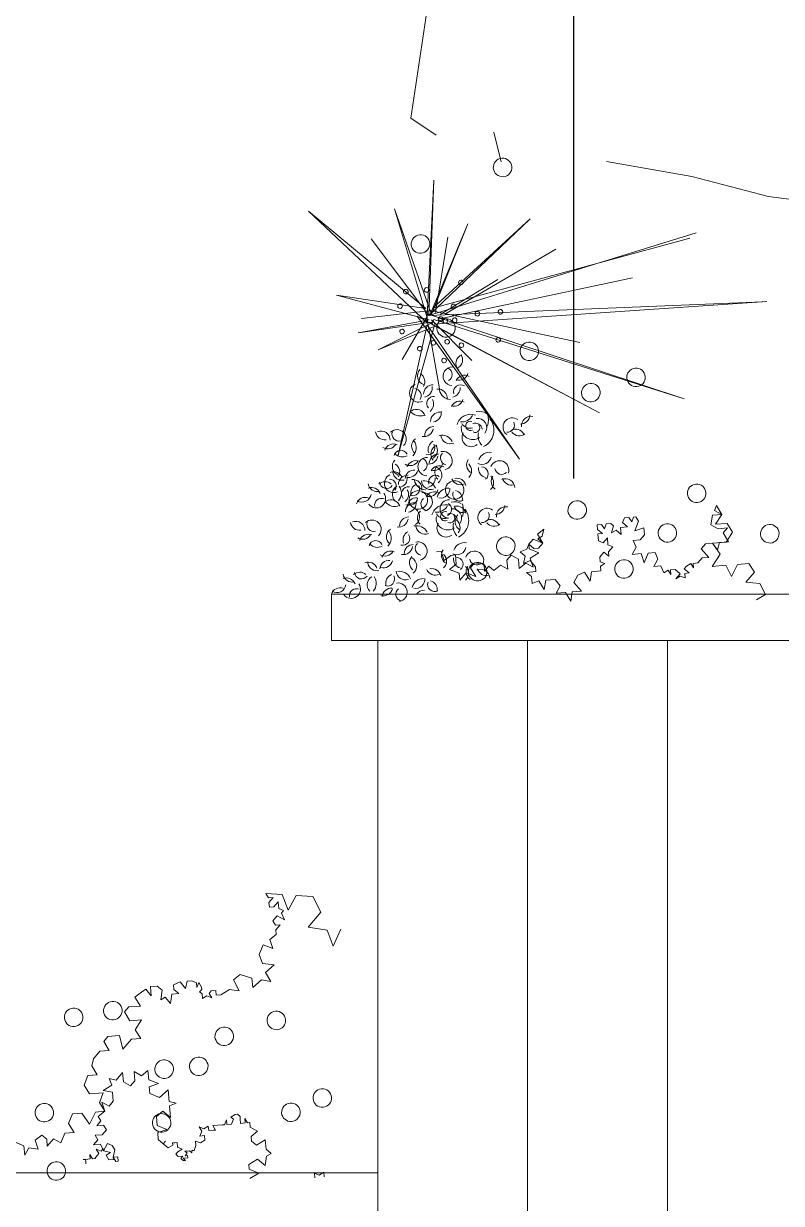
# Model space of a CAD drawing. Header units: metres. Extents: x 0 to 4415, y 1197 to 2590.
# Drawn here: x 1863.658 to 1863.986, y 1202.945 to 1203.455 of the extents above; entities that cross this region are included whole.
import ezdxf

# ---------------------------------------------------------------- set-up
doc = ezdxf.new("R2010")
doc.units = ezdxf.units.M
doc.linetypes.add('CONTINU', pattern=[0])
doc.layers.get('DEFPOINTS').update_dxf_attribs({"lineweight": 5})
for name, color, linetype, lineweight in [('00-Menuiserie', 152, 'CONTINU', 5), ('AMENAGEMENT', 7, 'Continuous', 5), ('façade 03', 33, 'Continuous', 25), ('gris', 251, 'Continuous', 9), ('vue', 7, 'Continuous', 5)]:
    doc.layers.add(name, color=color, linetype=linetype, lineweight=lineweight)
doc.layers.add('veg', color=7, linetype='Continuous', lineweight=9, true_color=0x61c200)

# ---------------------------------------------------------------- blocks, each defined once
blk = doc.blocks.new('DSD')
at = {"layer": 'DEFPOINTS'}
blk.add_line((1395.59068, 1272.90601), (1396.24674, 1272.90601), dxfattribs=at)
at = {"layer": 'veg'}
for p, q in [((1396.26178, 1273.08488), (1396.26476, 1273.02335)), ((1396.264, 1273.02643), (1396.26178, 1273.08488)), ((1396.26309, 1273.02751), (1396.27884, 1273.07242)), ((1396.26476, 1273.02335), (1396.31592, 1273.07139)), ((1396.27884, 1273.07242), (1396.265, 1273.02635)), ((1396.31592, 1273.07139), (1396.26525, 1273.02934)), ((1396.22022, 1273.0682), (1396.264, 1273.02643)), ((1396.26225, 1273.02959), (1396.22022, 1273.0682)), ((1396.24716, 1273.06599), (1396.26309, 1273.02751)), ((1396.26301, 1273.02651), (1396.24716, 1273.06599)), ((1396.264, 1273.02643), (1396.14839, 1273.06205)), ((1396.15122, 1273.05981), (1396.26225, 1273.02959)), ((1396.26109, 1273.02767), (1396.25573, 1273.06026)), ((1396.264, 1273.02643), (1396.28883, 1273.05955)), ((1396.25702, 1273.027), (1396.2091, 1273.05505)), ((1396.25985, 1273.02476), (1396.17594, 1273.04271)), ((1396.25902, 1273.02684), (1396.23414, 1273.04194)), ((1396.3039, 1273.0352), (1396.26384, 1273.02443)), ((1396.26525, 1273.02934), (1396.3039, 1273.0352)), ((1396.26168, 1273.0226), (1396.11783, 1273.03242)), ((1396.11982, 1273.03225), (1396.264, 1273.02643)), ((1396.26317, 1273.02851), (1396.19875, 1273.01471)), ((1396.26417, 1273.02842), (1396.29302, 1273.02505)), ((1395.59879, 1273.02532), (1395.59522, 1273.01858)), ((1395.60586, 1273.02575), (1395.59879, 1273.02532)), ((1395.60936, 1273.01943), (1395.60586, 1273.02575)), ((1395.61193, 1273.02625), (1395.60936, 1273.01943)), ((1395.619, 1273.02667), (1395.61193, 1273.02625)), ((1395.61343, 1273.0201), (1395.61368, 1273.02309)), ((1395.61368, 1273.02309), (1395.61551, 1273.02093)), ((1395.61584, 1273.02493), (1395.61783, 1273.02476)), ((1395.61767, 1273.02277), (1395.61584, 1273.02493)), ((1395.61751, 1273.02077), (1395.61767, 1273.02277)), ((1395.61783, 1273.02476), (1395.619, 1273.02667)), ((1396.15355, 1272.9903), (1396.26301, 1273.02651)), ((1396.26184, 1273.0246), (1396.15355, 1272.9903)), ((1396.26899, 1273.02602), (1396.19022, 1272.98427)), ((1396.22475, 1272.96436), (1396.26899, 1273.02602)), ((1396.26284, 1273.02451), (1396.24532, 1273.00687)), ((1396.265, 1273.02635), (1396.25938, 1272.99466)), ((1396.26176, 1273.0236), (1396.28589, 1273.01157)), ((1396.29453, 1273.0189), (1396.26176, 1273.0236)), ((1396.26384, 1273.02443), (1396.29453, 1273.0189)), ((1396.26492, 1273.02535), (1396.2755, 1273.0074)), ((1395.59522, 1273.01858), (1395.60072, 1273.0121)), ((1395.61103, 1273.01527), (1395.61227, 1273.01819)), ((1395.61135, 1273.01927), (1395.61343, 1273.0201)), ((1395.61227, 1273.01819), (1395.61135, 1273.01927)), ((1395.61551, 1273.02093), (1395.61751, 1273.02077)), ((1396.19022, 1272.98427), (1396.26268, 1273.02252)), ((1396.26467, 1273.02236), (1396.22475, 1272.96436)), ((1396.2616, 1273.0216), (1396.27713, 1272.96608)), ((1396.28589, 1273.01157), (1396.2616, 1273.0216)), ((1396.27713, 1272.96608), (1396.26467, 1273.02236)), ((1395.61418, 1273.01702), (1395.61103, 1273.01527)), ((1395.61286, 1273.01312), (1395.61485, 1273.01295)), ((1395.61469, 1273.01096), (1395.61286, 1273.01312)), ((1395.61602, 1273.01486), (1395.61418, 1273.01702)), ((1395.61485, 1273.01295), (1395.61602, 1273.01486)), ((1395.59, 1273.00394), (1395.58659, 1273.01126)), ((1395.59257, 1273.01076), (1395.59, 1273.00394)), ((1395.60072, 1273.0121), (1395.59257, 1273.01076)), ((1395.61453, 1273.00896), (1395.61469, 1273.01096)), ((1395.61735, 1273.00672), (1395.61453, 1273.00896)), ((1395.61603, 1273.00281), (1395.61735, 1273.00672)), ((1395.62018, 1273.00448), (1395.61603, 1273.00281)), ((1395.62185, 1273.00032), (1395.62018, 1273.00448)), ((1395.62053, 1272.99641), (1395.62185, 1273.00032)), ((1395.61545, 1272.99582), (1395.62053, 1272.99641)), ((1395.6192, 1272.9925), (1395.61545, 1272.99582)), ((1395.61688, 1272.98868), (1395.6192, 1272.9925)), ((1395.62095, 1272.98934), (1395.61688, 1272.98868)), ((1395.6247, 1272.98602), (1395.62095, 1272.98934)), ((1395.62502, 1272.99001), (1395.6247, 1272.98602)), ((1395.63018, 1272.9916), (1395.62502, 1272.99001)), ((1395.63301, 1272.98936), (1395.63018, 1272.9916)), ((1395.6306, 1272.98453), (1395.63301, 1272.98936)), ((1395.64797, 1272.98813), (1395.64681, 1272.98621)), ((1395.64881, 1272.98605), (1395.64797, 1272.98813)), ((1395.64897, 1272.98805), (1395.64881, 1272.98605)), ((1395.65105, 1272.98888), (1395.64897, 1272.98805)), ((1395.65304, 1272.98872), (1395.65105, 1272.98888)), ((1395.6538, 1272.98564), (1395.65304, 1272.98872)), ((1395.65604, 1272.98847), (1395.6538, 1272.98564)), ((1395.65895, 1272.98723), (1395.65604, 1272.98847)), ((1395.65879, 1272.98523), (1395.65895, 1272.98723)), ((1395.63467, 1272.9852), (1395.6306, 1272.98453)), ((1395.6385, 1272.98288), (1395.63467, 1272.9852)), ((1395.6385, 1272.98288), (1395.6385, 1272.98288)), ((1395.6405, 1272.98272), (1395.6385, 1272.98288)), ((1395.64066, 1272.98471), (1395.6405, 1272.98272)), ((1395.64266, 1272.98455), (1395.64066, 1272.98471)), ((1395.64241, 1272.98155), (1395.64357, 1272.98347)), ((1395.64449, 1272.98239), (1395.64241, 1272.98155)), ((1395.64357, 1272.98347), (1395.64266, 1272.98455)), ((1395.6464, 1272.98123), (1395.64449, 1272.98239)), ((1395.64657, 1272.98322), (1395.6464, 1272.98123)), ((1395.64765, 1272.98414), (1395.64657, 1272.98322)), ((1395.64681, 1272.98621), (1395.64673, 1272.98522)), ((1395.64673, 1272.98522), (1395.64765, 1272.98414)), ((1395.65663, 1272.9834), (1395.65879, 1272.98523)), ((1395.65962, 1272.98315), (1395.65663, 1272.9834)), ((1395.66029, 1272.97908), (1395.65962, 1272.98315)), ((1395.66253, 1272.98191), (1395.66029, 1272.97908)), ((1395.66444, 1272.98075), (1395.66253, 1272.98191)), ((1395.66593, 1272.98665), (1395.66377, 1272.98482)), ((1395.66377, 1272.98482), (1395.66444, 1272.98075)), ((1395.66893, 1272.98641), (1395.66593, 1272.98665)), ((1395.6686, 1272.98241), (1395.66893, 1272.98641)), ((1395.67084, 1272.98524), (1395.6686, 1272.98241)), ((1395.67275, 1272.98408), (1395.67084, 1272.98524)), ((1395.67558, 1272.98184), (1395.67275, 1272.98408)), ((1395.67326, 1272.97801), (1395.67558, 1272.98184)), ((1395.67825, 1272.9776), (1395.67326, 1272.97801)), ((1395.68008, 1272.97544), (1395.67825, 1272.9776)), ((1395.67277, 1272.97203), (1395.67776, 1272.97162)), ((1395.67543, 1272.96779), (1395.67277, 1272.97203)), ((1395.67776, 1272.97162), (1395.68008, 1272.97544)), ((1395.67311, 1272.96396), (1395.67543, 1272.96779)), ((1395.6771, 1272.96363), (1395.67311, 1272.96396)), ((1395.68076, 1272.95931), (1395.6771, 1272.96363)), ((1395.68225, 1272.96522), (1395.68076, 1272.95931)), ((1395.68724, 1272.96481), (1395.68225, 1272.96522)), ((1395.68675, 1272.95882), (1395.68908, 1272.96265)), ((1395.68908, 1272.96265), (1395.68724, 1272.96481)), ((1395.69074, 1272.95849), (1395.68675, 1272.95882)), ((1395.69349, 1272.95525), (1395.69074, 1272.95849)), ((1395.69192, 1272.94835), (1395.69424, 1272.95218)), ((1395.69424, 1272.95218), (1395.69349, 1272.95525)), ((1395.66964, 1272.94616), (1395.66997, 1272.95016)), ((1395.66997, 1272.95016), (1395.6728, 1272.94791)), ((1395.6728, 1272.94791), (1395.67595, 1272.94966)), ((1395.67595, 1272.94966), (1395.67563, 1272.94567)), ((1395.68061, 1272.94526), (1395.68094, 1272.94925)), ((1395.68094, 1272.94925), (1395.68369, 1272.94601)), ((1395.68369, 1272.94601), (1395.68677, 1272.94677)), ((1395.68677, 1272.94677), (1395.68552, 1272.94385)), ((1395.69591, 1272.94802), (1395.69192, 1272.94835)), ((1395.69758, 1272.94387), (1395.69591, 1272.94802)), ((1395.66084, 1272.93684), (1395.66125, 1272.94183)), ((1395.66125, 1272.94183), (1395.66499, 1272.93851)), ((1395.66548, 1272.9445), (1395.66964, 1272.94616)), ((1395.66939, 1272.94317), (1395.66548, 1272.9445)), ((1395.66915, 1272.94018), (1395.66939, 1272.94317)), ((1395.67563, 1272.94567), (1395.67746, 1272.94351)), ((1395.67746, 1272.94351), (1395.68061, 1272.94526)), ((1395.68935, 1272.94153), (1395.68528, 1272.94086)), ((1395.68552, 1272.94385), (1395.68935, 1272.94153)), ((1395.69525, 1272.94004), (1395.69758, 1272.94387)), ((1396.13971, 1272.94422), (1396.13739, 1272.9404)), ((1396.13739, 1272.9404), (1396.14055, 1272.94215)), ((1396.14055, 1272.94215), (1396.13971, 1272.94422)), ((1395.65776, 1272.93609), (1395.66084, 1272.93684)), ((1395.66067, 1272.93485), (1395.65776, 1272.93609)), ((1395.66499, 1272.93851), (1395.66915, 1272.94018)), ((1395.68528, 1272.94086), (1395.68495, 1272.93687)), ((1395.68495, 1272.93687), (1395.68678, 1272.93471)), ((1395.68678, 1272.93471), (1395.68994, 1272.93646)), ((1395.68994, 1272.93646), (1395.68861, 1272.93255)), ((1395.68861, 1272.93255), (1395.69093, 1272.93638)), ((1395.69093, 1272.93638), (1395.68927, 1272.94053)), ((1395.68927, 1272.94053), (1395.69525, 1272.94004)), ((1396.13507, 1272.93657), (1396.13274, 1272.93274)), ((1396.14005, 1272.93616), (1396.13507, 1272.93657)), ((1396.13739, 1272.9404), (1396.14005, 1272.93616)), ((1396.14138, 1272.94007), (1396.13739, 1272.9404)), ((1396.14205, 1272.93599), (1396.14138, 1272.94007)), ((1396.17447, 1272.93936), (1396.17331, 1272.93744)), ((1396.17331, 1272.93744), (1396.17498, 1272.93329)), ((1396.17547, 1272.93928), (1396.17447, 1272.93936)), ((1396.1763, 1272.9372), (1396.17547, 1272.93928)), ((1396.17747, 1272.93911), (1396.1763, 1272.9372)), ((1396.17946, 1272.93895), (1396.17747, 1272.93911)), ((1396.17814, 1272.93504), (1396.1803, 1272.93687)), ((1396.1803, 1272.93687), (1396.17946, 1272.93895)), ((1396.18529, 1272.93646), (1396.18421, 1272.93554)), ((1396.18728, 1272.9363), (1396.18529, 1272.93646)), ((1396.18811, 1272.93422), (1396.18728, 1272.9363)), ((1396.18928, 1272.93613), (1396.18811, 1272.93422)), ((1396.19127, 1272.93597), (1396.18928, 1272.93613)), ((1395.63016, 1272.93032), (1395.63124, 1272.93124)), ((1395.63124, 1272.93124), (1395.63224, 1272.93116)), ((1395.63224, 1272.93116), (1395.63415, 1272.92999)), ((1395.63224, 1272.93116), (1395.63224, 1272.93116)), ((1395.66026, 1272.92986), (1395.66067, 1272.93485)), ((1395.6635, 1272.93261), (1395.66026, 1272.92986)), ((1395.66633, 1272.93036), (1395.6635, 1272.93261)), ((1395.68861, 1272.93255), (1395.69144, 1272.93031)), ((1395.6926, 1272.93222), (1395.68861, 1272.93255)), ((1395.69519, 1272.92699), (1395.6926, 1272.93222)), ((1395.69859, 1272.93173), (1395.69519, 1272.92699)), ((1395.70258, 1272.9314), (1395.69859, 1272.93173)), ((1395.70425, 1272.92725), (1395.70258, 1272.9314)), ((1396.13274, 1272.93274), (1396.13541, 1272.9285)), ((1396.13441, 1272.92859), (1396.13673, 1272.93241)), ((1396.1349, 1272.93457), (1396.13889, 1272.93425)), ((1396.13673, 1272.93241), (1396.1349, 1272.93457)), ((1396.13889, 1272.93425), (1396.14205, 1272.93599)), ((1396.17107, 1272.93461), (1396.17082, 1272.93162)), ((1396.17082, 1272.93162), (1396.17266, 1272.92946)), ((1396.17498, 1272.93329), (1396.17107, 1272.93461)), ((1396.18113, 1272.93479), (1396.17814, 1272.93504)), ((1396.18088, 1272.9318), (1396.18113, 1272.93479)), ((1396.18304, 1272.93363), (1396.18088, 1272.9318)), ((1396.18496, 1272.93247), (1396.18304, 1272.93363)), ((1396.18421, 1272.93554), (1396.18496, 1272.93247)), ((1396.18895, 1272.93214), (1396.19111, 1272.93397)), ((1396.19094, 1272.93198), (1396.18895, 1272.93214)), ((1396.1907, 1272.92898), (1396.19094, 1272.93198)), ((1396.19111, 1272.93397), (1396.19127, 1272.93597)), ((1396.21422, 1272.93408), (1396.21497, 1272.93101)), ((1396.21705, 1272.93184), (1396.21422, 1272.93408)), ((1396.21473, 1272.92801), (1396.21705, 1272.93184)), ((1396.21497, 1272.93101), (1396.21689, 1272.92984)), ((1395.62576, 1272.92566), (1395.62593, 1272.92766)), ((1395.62593, 1272.92766), (1395.62692, 1272.92757)), ((1395.62692, 1272.92757), (1395.62808, 1272.92949)), ((1395.62808, 1272.92949), (1395.62792, 1272.92749)), ((1395.62792, 1272.92749), (1395.62992, 1272.92733)), ((1395.62992, 1272.92733), (1395.63008, 1272.92932)), ((1395.63008, 1272.92932), (1395.63016, 1272.93032)), ((1395.63415, 1272.92999), (1395.63307, 1272.92908)), ((1395.63307, 1272.92908), (1395.63391, 1272.927)), ((1395.63391, 1272.927), (1395.6359, 1272.92684)), ((1395.6359, 1272.92684), (1395.63607, 1272.92883)), ((1395.63607, 1272.92883), (1395.6369, 1272.92675)), ((1395.6369, 1272.92675), (1395.6379, 1272.92667)), ((1395.6379, 1272.92667), (1395.63989, 1272.92651)), ((1395.63989, 1272.92651), (1395.64189, 1272.92634)), ((1395.64189, 1272.92634), (1395.64073, 1272.92443)), ((1395.64372, 1272.92419), (1395.64389, 1272.92618)), ((1395.64389, 1272.92618), (1395.6458, 1272.92502)), ((1395.6458, 1272.92502), (1395.64788, 1272.92585)), ((1395.64788, 1272.92585), (1395.64672, 1272.92394)), ((1395.66185, 1272.9247), (1395.666, 1272.92637)), ((1395.666, 1272.92637), (1395.66633, 1272.93036)), ((1395.68912, 1272.92648), (1395.68795, 1272.92457)), ((1395.69211, 1272.92624), (1395.68912, 1272.92648)), ((1395.69144, 1272.93031), (1395.69028, 1272.9284)), ((1395.69028, 1272.9284), (1395.69211, 1272.92624)), ((1395.70192, 1272.92342), (1395.70425, 1272.92725)), ((1396.1384, 1272.92826), (1396.13441, 1272.92859)), ((1396.13541, 1272.9285), (1396.14139, 1272.92801)), ((1396.14139, 1272.92801), (1396.13799, 1272.92327)), ((1396.13915, 1272.92518), (1396.1384, 1272.92826)), ((1396.14139, 1272.92801), (1396.13915, 1272.92518)), ((1396.14439, 1272.92777), (1396.14139, 1272.92801)), ((1396.14622, 1272.92561), (1396.14439, 1272.92777)), ((1396.17266, 1272.92946), (1396.17565, 1272.92922)), ((1396.17565, 1272.92922), (1396.1744, 1272.9263)), ((1396.1744, 1272.9263), (1396.17615, 1272.92315)), ((1396.18447, 1272.92648), (1396.18654, 1272.92732)), ((1396.1863, 1272.92432), (1396.18447, 1272.92648)), ((1396.18654, 1272.92732), (1396.18679, 1272.93031)), ((1396.18679, 1272.93031), (1396.18862, 1272.92815)), ((1396.18862, 1272.92815), (1396.1907, 1272.92898)), ((1396.21689, 1272.92984), (1396.21473, 1272.92801)), ((1396.21888, 1272.92968), (1396.21473, 1272.92801)), ((1396.21473, 1272.92801), (1396.21656, 1272.92585)), ((1396.21656, 1272.92585), (1396.21856, 1272.92569)), ((1396.21856, 1272.92569), (1396.22072, 1272.92752)), ((1396.22072, 1272.92752), (1396.21888, 1272.92968)), ((1396.22055, 1272.92552), (1396.22072, 1272.92752)), ((1396.22072, 1272.92752), (1396.22155, 1272.92544)), ((1395.6226, 1272.92391), (1395.62576, 1272.92566)), ((1395.62543, 1272.92167), (1395.6226, 1272.92391)), ((1395.62527, 1272.91967), (1395.62543, 1272.92167)), ((1395.64073, 1272.92443), (1395.64173, 1272.92435)), ((1395.64173, 1272.92435), (1395.64372, 1272.92419)), ((1395.64555, 1272.92203), (1395.64539, 1272.92003)), ((1395.64755, 1272.92186), (1395.64555, 1272.92203)), ((1395.64672, 1272.92394), (1395.64755, 1272.92186)), ((1395.66576, 1272.92338), (1395.66185, 1272.9247)), ((1395.66551, 1272.92039), (1395.66576, 1272.92338)), ((1395.68795, 1272.92457), (1395.68979, 1272.92241)), ((1395.68979, 1272.92241), (1395.69278, 1272.92216)), ((1395.69278, 1272.92216), (1395.69162, 1272.92025)), ((1395.70592, 1272.92309), (1395.70192, 1272.92342)), ((1395.70758, 1272.91894), (1395.70592, 1272.92309)), ((1395.71589, 1272.92227), (1395.71373, 1272.92044)), ((1395.71872, 1272.92003), (1395.71589, 1272.92227)), ((1396.13799, 1272.92327), (1396.14157, 1272.91795)), ((1396.1429, 1272.92186), (1396.14622, 1272.92561)), ((1396.14589, 1272.92162), (1396.1429, 1272.92186)), ((1396.14772, 1272.91946), (1396.14589, 1272.92162)), ((1396.16618, 1272.92397), (1396.16493, 1272.92105)), ((1396.16493, 1272.92105), (1396.16668, 1272.9179)), ((1396.16917, 1272.92372), (1396.16618, 1272.92397)), ((1396.17084, 1272.91956), (1396.16917, 1272.92372)), ((1396.17216, 1272.92347), (1396.17084, 1272.91956)), ((1396.17615, 1272.92315), (1396.17216, 1272.92347)), ((1396.18613, 1272.92233), (1396.1863, 1272.92432)), ((1396.18829, 1272.92416), (1396.18613, 1272.92233)), ((1396.19012, 1272.922), (1396.18829, 1272.92416)), ((1396.18996, 1272.92), (1396.19012, 1272.922)), ((1396.2164, 1272.92386), (1396.22055, 1272.92552)), ((1396.22022, 1272.92153), (1396.2164, 1272.92386)), ((1396.2189, 1272.91762), (1396.22022, 1272.92153)), ((1396.22155, 1272.92544), (1396.22446, 1272.9242)), ((1396.22446, 1272.9242), (1396.2223, 1272.92237)), ((1396.2223, 1272.92237), (1396.22305, 1272.91929)), ((1396.22521, 1272.92112), (1396.22488, 1272.91713)), ((1396.22837, 1272.92287), (1396.22521, 1272.92112)), ((1396.2302, 1272.92071), (1396.22837, 1272.92287)), ((1396.22987, 1272.91672), (1396.2302, 1272.92071)), ((1396.25248, 1272.9229), (1396.25215, 1272.91891)), ((1396.25448, 1272.92274), (1396.25248, 1272.9229)), ((1396.25731, 1272.92049), (1396.25448, 1272.92274)), ((1396.25863, 1272.9244), (1396.25731, 1272.92049)), ((1396.26063, 1272.92424), (1396.25863, 1272.9244)), ((1395.61679, 1272.91434), (1395.61895, 1272.91618)), ((1395.61895, 1272.91618), (1395.61928, 1272.92017)), ((1395.61928, 1272.92017), (1395.62311, 1272.91784)), ((1395.62311, 1272.91784), (1395.62527, 1272.91967)), ((1395.64539, 1272.92003), (1395.6473, 1272.91887)), ((1395.6473, 1272.91887), (1395.64938, 1272.9197)), ((1395.64938, 1272.9197), (1395.64922, 1272.91771)), ((1395.64922, 1272.91771), (1395.65005, 1272.91563)), ((1395.65005, 1272.91563), (1395.65105, 1272.91555)), ((1395.65512, 1272.91622), (1395.6572, 1272.91705)), ((1395.65704, 1272.91505), (1395.65512, 1272.91622)), ((1395.6572, 1272.91705), (1395.65736, 1272.91905)), ((1395.65736, 1272.91905), (1395.65836, 1272.91896)), ((1395.65836, 1272.91896), (1395.65936, 1272.91888)), ((1395.65936, 1272.91888), (1395.65928, 1272.91788)), ((1395.65928, 1272.91788), (1395.66119, 1272.91672)), ((1395.66119, 1272.91672), (1395.66335, 1272.91855)), ((1395.66243, 1272.91963), (1395.66335, 1272.91855)), ((1395.66335, 1272.91855), (1395.66243, 1272.91963)), ((1395.66335, 1272.91855), (1395.66551, 1272.92039)), ((1395.68539, 1272.91775), (1395.68422, 1272.91583)), ((1395.68422, 1272.91583), (1395.68498, 1272.91276)), ((1395.68746, 1272.91858), (1395.68539, 1272.91775)), ((1395.68921, 1272.91542), (1395.68746, 1272.91858)), ((1395.69046, 1272.91833), (1395.68921, 1272.91542)), ((1395.68921, 1272.91542), (1395.68929, 1272.91642)), ((1395.68929, 1272.91642), (1395.69021, 1272.91534)), ((1395.69021, 1272.91534), (1395.69229, 1272.91618)), ((1395.69345, 1272.91809), (1395.69046, 1272.91833)), ((1395.69229, 1272.91618), (1395.69113, 1272.91426)), ((1395.69162, 1272.92025), (1395.69345, 1272.91809)), ((1395.71074, 1272.92069), (1395.70758, 1272.91894)), ((1395.71349, 1272.91745), (1395.71074, 1272.92069)), ((1395.71373, 1272.92044), (1395.71349, 1272.91745)), ((1395.7174, 1272.91612), (1395.71872, 1272.92003)), ((1395.72147, 1272.91679), (1395.7174, 1272.91612)), ((1395.72322, 1272.91363), (1395.72147, 1272.91679)), ((1395.72355, 1272.91762), (1395.72322, 1272.91363)), ((1395.7277, 1272.91929), (1395.72355, 1272.91762)), ((1396.12561, 1272.91926), (1396.12328, 1272.91544)), ((1396.1306, 1272.91885), (1396.12561, 1272.91926)), ((1396.13318, 1272.91362), (1396.1306, 1272.91885)), ((1396.13558, 1272.91844), (1396.13318, 1272.91362)), ((1396.14157, 1272.91795), (1396.13558, 1272.91844)), ((1396.14972, 1272.91929), (1396.14772, 1272.91946)), ((1396.14955, 1272.9173), (1396.14972, 1272.91929)), ((1396.15072, 1272.91921), (1396.14955, 1272.9173)), ((1396.15263, 1272.91805), (1396.15072, 1272.91921)), ((1396.15139, 1272.91514), (1396.15355, 1272.91697)), ((1396.15355, 1272.91697), (1396.15263, 1272.91805)), ((1396.15754, 1272.91664), (1396.15538, 1272.91481)), ((1396.15953, 1272.91648), (1396.15754, 1272.91664)), ((1396.15937, 1272.91448), (1396.15953, 1272.91648)), ((1396.16053, 1272.91639), (1396.15937, 1272.91448)), ((1396.16244, 1272.91523), (1396.16053, 1272.91639)), ((1396.16369, 1272.91814), (1396.16244, 1272.91523)), ((1396.16668, 1272.9179), (1396.16369, 1272.91814)), ((1396.18788, 1272.91917), (1396.18996, 1272.92)), ((1396.1898, 1272.91801), (1396.18788, 1272.91917)), ((1396.18963, 1272.91601), (1396.1898, 1272.91801)), ((1396.19362, 1272.91568), (1396.18963, 1272.91601)), ((1396.19429, 1272.91161), (1396.19362, 1272.91568)), ((1396.2179, 1272.91771), (1396.21774, 1272.91571)), ((1396.21774, 1272.91571), (1396.22173, 1272.91538)), ((1396.22014, 1272.92054), (1396.2179, 1272.91771)), ((1396.22205, 1272.91937), (1396.2189, 1272.91762)), ((1396.22305, 1272.91929), (1396.22014, 1272.92054)), ((1396.22488, 1272.91713), (1396.22205, 1272.91937)), ((1396.23303, 1272.91847), (1396.22987, 1272.91672)), ((1396.23586, 1272.91623), (1396.23303, 1272.91847)), ((1396.23802, 1272.91806), (1396.23586, 1272.91623)), ((1396.23985, 1272.9159), (1396.23802, 1272.91806)), ((1396.2401, 1272.9189), (1396.23985, 1272.9159)), ((1396.24417, 1272.91956), (1396.2401, 1272.9189)), ((1396.24368, 1272.91358), (1396.246, 1272.91741)), ((1396.246, 1272.91741), (1396.24417, 1272.91956)), ((1396.25498, 1272.91667), (1396.25083, 1272.915)), ((1396.25215, 1272.91891), (1396.25498, 1272.91667)), ((1395.61871, 1272.91318), (1395.61679, 1272.91434)), ((1395.61938, 1272.90911), (1395.61871, 1272.91318)), ((1395.62262, 1272.91186), (1395.61938, 1272.90911)), ((1395.62644, 1272.90953), (1395.62262, 1272.91186)), ((1395.65105, 1272.91555), (1395.65097, 1272.91455)), ((1395.65097, 1272.91455), (1395.65205, 1272.91546)), ((1395.65105, 1272.91555), (1395.65105, 1272.91555)), ((1395.65105, 1272.91555), (1395.65105, 1272.91555)), ((1395.65205, 1272.91546), (1395.65304, 1272.91538)), ((1395.65205, 1272.91546), (1395.65205, 1272.91546)), ((1395.65288, 1272.91339), (1395.6528, 1272.91239)), ((1395.6528, 1272.91239), (1395.65479, 1272.91222)), ((1395.65288, 1272.91339), (1395.65288, 1272.91339)), ((1395.65388, 1272.9133), (1395.65288, 1272.91339)), ((1395.65404, 1272.9153), (1395.65296, 1272.91438)), ((1395.65296, 1272.91438), (1395.65388, 1272.9133)), ((1395.65304, 1272.91538), (1395.65404, 1272.9153)), ((1395.65479, 1272.91222), (1395.65371, 1272.91131)), ((1395.65371, 1272.91131), (1395.65471, 1272.91123)), ((1395.65471, 1272.91123), (1395.65579, 1272.91214)), ((1395.65488, 1272.91322), (1395.65687, 1272.91306)), ((1395.65579, 1272.91214), (1395.65488, 1272.91322)), ((1395.65687, 1272.91306), (1395.65795, 1272.91397)), ((1395.65795, 1272.91397), (1395.65704, 1272.91505)), ((1395.68298, 1272.91292), (1395.68282, 1272.91093)), ((1395.68282, 1272.91093), (1395.68381, 1272.91084)), ((1395.68498, 1272.91276), (1395.68298, 1272.91292)), ((1395.68381, 1272.91084), (1395.68498, 1272.91276)), ((1395.68498, 1272.91276), (1395.68489, 1272.91176)), ((1395.68489, 1272.91176), (1395.68689, 1272.9116)), ((1395.68614, 1272.91467), (1395.68921, 1272.91542)), ((1395.68805, 1272.91351), (1395.68614, 1272.91467)), ((1395.68689, 1272.9116), (1395.68805, 1272.91351)), ((1395.69113, 1272.91426), (1395.69296, 1272.9121)), ((1395.69296, 1272.9121), (1395.69396, 1272.91202)), ((1395.69396, 1272.91202), (1395.69512, 1272.91393)), ((1395.69512, 1272.91393), (1395.69495, 1272.91194)), ((1395.69495, 1272.91194), (1395.69695, 1272.91177)), ((1395.69679, 1272.90978), (1395.69687, 1272.91078)), ((1395.69687, 1272.91078), (1395.69679, 1272.90978)), ((1395.69687, 1272.91078), (1395.69695, 1272.91177)), ((1395.69695, 1272.91177), (1395.69687, 1272.91078)), ((1395.69687, 1272.91078), (1395.69695, 1272.91177)), ((1395.69695, 1272.91177), (1395.69687, 1272.91078)), ((1395.69687, 1272.91078), (1395.69695, 1272.91177)), ((1395.69695, 1272.91177), (1395.69687, 1272.91078)), ((1395.69687, 1272.91078), (1395.69687, 1272.91078)), ((1395.69687, 1272.91078), (1395.69687, 1272.91078)), ((1395.69695, 1272.91177), (1395.69695, 1272.91177)), ((1395.69695, 1272.91177), (1395.69695, 1272.91177)), ((1395.69695, 1272.91177), (1395.69695, 1272.91177)), ((1395.69695, 1272.91177), (1395.69695, 1272.91177)), ((1395.69695, 1272.91177), (1395.69695, 1272.91177)), ((1395.69695, 1272.91177), (1395.69695, 1272.91177)), ((1395.69695, 1272.91177), (1395.69695, 1272.91177)), ((1395.69695, 1272.91177), (1395.69695, 1272.91177)), ((1395.69695, 1272.91177), (1395.69695, 1272.91177)), ((1395.69795, 1272.91169), (1395.69695, 1272.91177)), ((1395.69695, 1272.91177), (1395.69795, 1272.91169)), ((1395.69695, 1272.91177), (1395.69695, 1272.91177)), ((1395.69695, 1272.91177), (1395.69695, 1272.91177)), ((1395.69695, 1272.91177), (1395.69695, 1272.91177)), ((1395.69695, 1272.91177), (1395.69695, 1272.91177)), ((1395.69695, 1272.91177), (1395.69695, 1272.91177)), ((1395.69695, 1272.91177), (1395.69695, 1272.91177)), ((1395.69695, 1272.91177), (1395.69695, 1272.91177)), ((1396.12088, 1272.91061), (1396.11847, 1272.90579)), ((1396.12695, 1272.91112), (1396.12088, 1272.91061)), ((1396.12328, 1272.91544), (1396.12695, 1272.91112)), ((1396.15338, 1272.91497), (1396.15139, 1272.91514)), ((1396.15322, 1272.91298), (1396.15338, 1272.91497)), ((1396.1553, 1272.91381), (1396.15322, 1272.91298)), ((1396.15721, 1272.91265), (1396.1553, 1272.91381)), ((1396.15538, 1272.91481), (1396.15721, 1272.91265)), ((1396.19662, 1272.91544), (1396.19429, 1272.91161)), ((1396.19953, 1272.91419), (1396.19662, 1272.91544)), ((1396.19796, 1272.90729), (1396.20128, 1272.91104)), ((1396.20128, 1272.91104), (1396.19953, 1272.91419)), ((1396.20942, 1272.91237), (1396.20718, 1272.90955)), ((1396.21342, 1272.91205), (1396.20942, 1272.91237)), ((1396.21409, 1272.90797), (1396.21342, 1272.91205)), ((1396.21641, 1272.9118), (1396.21409, 1272.90797)), ((1396.21932, 1272.91056), (1396.21641, 1272.9118)), ((1396.21957, 1272.91355), (1396.21932, 1272.91056)), ((1396.22173, 1272.91538), (1396.21957, 1272.91355)), ((1396.24783, 1272.91525), (1396.24368, 1272.91358)), ((1396.25058, 1272.91201), (1396.24783, 1272.91525)), ((1396.25083, 1272.915), (1396.25058, 1272.91201)), ((1395.59386, 1272.90417), (1395.59402, 1272.90617)), ((1395.59402, 1272.90617), (1395.59594, 1272.90501)), ((1395.59594, 1272.90501), (1395.59801, 1272.90584)), ((1395.59801, 1272.90584), (1395.59785, 1272.90385)), ((1395.62213, 1272.90587), (1395.62628, 1272.90754)), ((1395.62595, 1272.90354), (1395.62213, 1272.90587)), ((1395.62628, 1272.90754), (1395.62644, 1272.90953)), ((1395.69679, 1272.90978), (1395.69679, 1272.90978)), ((1395.69679, 1272.90978), (1395.69679, 1272.90978)), ((1395.69679, 1272.90978), (1395.69679, 1272.90978)), ((1395.69679, 1272.90978), (1395.69679, 1272.90978)), ((1396.11847, 1272.90579), (1396.1223, 1272.90346)), ((1396.20195, 1272.90696), (1396.19796, 1272.90729)), ((1396.20262, 1272.90289), (1396.20195, 1272.90696)), ((1396.20494, 1272.90672), (1396.20262, 1272.90289)), ((1396.20893, 1272.90639), (1396.20494, 1272.90672)), ((1396.20718, 1272.90955), (1396.20893, 1272.90639))]:
    blk.add_line(p, q, dxfattribs=at)
at = {"layer": 'veg', "color": 97}
for p, q in [((1396.26268, 1273.02252), (1396.26184, 1273.0246)), ((1396.26301, 1273.02651), (1396.26301, 1273.02651))]:
    blk.add_line(p, q, dxfattribs=at)
at = {"layer": 'veg', "color": 10}
for centre in [(1396.23209, 1273.09033), (1396.26754, 1273.05728), (1396.25653, 1273.02102), (1396.22054, 1273.01091), (1396.19395, 1272.99301), (1395.63702, 1272.96492), (1395.66298, 1272.95073), (1396.14819, 1272.94955), (1396.25278, 1272.951), (1396.2685, 1272.9467), (1395.59465, 1272.93826), (1395.60821, 1272.93213), (1396.16085, 1272.93244), (1395.66409, 1272.92753), (1396.23069, 1272.9267), (1396.24285, 1272.91566), (1395.70959, 1272.90672)]:
    blk.add_ellipse(centre, major_axis=(0.00285, -0.00281), ratio=1, start_param=2.267169, end_param=8.550354, dxfattribs=at)
at = {"layer": 'veg', "color": 72}
for centre, major_axis, start_param, end_param in [((1396.2501, 1273.04063), (0.000713, -0.000703), 2.267169, 8.550354), ((1396.26491, 1273.0374), (0.000713, -0.000703), 2.267169, 8.550354), ((1396.27389, 1273.03667), (0.000713, -0.000703), 2.267169, 8.550354), ((1396.23299, 1273.02797), (0.000713, -0.000703), 2.267169, 8.550354), ((1396.24297, 1273.02715), (0.000713, -0.000703), 2.267169, 8.550354), ((1396.25327, 1273.03032), (0.000713, -0.000703), 2.267169, 8.550354), ((1396.27639, 1273.03043), (0.000713, -0.000703), 2.267169, 8.550354), ((1396.25278, 1273.02434), (0.000713, -0.000703), 2.267169, 8.550354), ((1396.25677, 1273.02401), (0.000713, -0.000703), 2.267169, 8.550354), ((1396.25885, 1273.02484), (0.000713, -0.000703), 2.267169, 8.550354), ((1396.27549, 1273.01946), (0.000713, -0.000703), 2.267169, 8.550354), ((1396.234, 1273.01584), (0.000713, -0.000703), 2.267169, 8.550354), ((1396.24988, 1273.01353), (0.000713, -0.000703), 2.267169, 8.550354), ((1396.25604, 1273.01503), (0.000713, -0.000703), 2.267169, 8.550354), ((1396.26202, 1273.01454), (0.000713, -0.000703), 2.267169, 8.550354), ((1396.26785, 1273.01205), (0.000713, -0.000703), 2.267169, 8.550354), ((1396.25338, 1273.00721), (0.00285, -0.00281), 3.349273, 4.920069), ((1396.24823, 1273.00562), (0.00285, -0.00281), 0.033147, 1.987916), ((1396.25737, 1273.00688), (0.000713, -0.000703), 2.267169, 8.550354), ((1396.25381, 1273.00014), (0.00285, -0.00281), 5.530934, 8.672527), ((1396.25688, 1273.00089), (0.00214, -0.00211), 2.86058, 4.989882), ((1396.26487, 1273.00024), (0.00285, -0.00281), 5.862547, 7.817316), ((1396.24849, 1272.99656), (0.00285, -0.00281), 1.237424, 2.843127), ((1396.25098, 1273.00238), (0.00285, -0.00281), 4.204484, 5.77528), ((1396.26969, 1272.99783), (0.00285, -0.00281), 2.895487, 4.466283), ((1396.25024, 1272.9934), (0.00214, -0.00211), 0.504386, 2.930394), ((1396.2544, 1272.99507), (0.00285, -0.00281), 3.855418, 5.286588), ((1396.2544, 1272.99507), (0.00356, -0.00351), 5.530934, 6.909744), ((1396.26005, 1272.99059), (0.00285, -0.00281), 2.249715, 4.064858), ((1396.26221, 1272.99242), (0.00285, -0.00281), 0.783639, 2.389342), ((1396.26645, 1272.99509), (0.00285, -0.00281), 3.750698, 5.321495), ((1396.26828, 1272.99293), (0.00285, -0.00281), 5.077149, 8.218741), ((1396.2702, 1272.99176), (0.00214, -0.00211), 2.406795, 4.536097), ((1396.25058, 1272.98534), (0.00285, -0.00281), 1.237424, 2.843127), ((1396.25307, 1272.99116), (0.00285, -0.00281), 4.204484, 5.77528), ((1396.26588, 1272.9881), (0.00285, -0.00281), 3.401633, 4.832803), ((1396.26189, 1272.98843), (0.00214, -0.00211), 0.0506, 2.476608), ((1396.21991, 1272.97882), (0.00285, -0.00281), 0.644012, 2.581328), ((1396.22431, 1272.98348), (0.00285, -0.00281), 3.942685, 5.513481), ((1396.22789, 1272.97816), (0.00285, -0.00281), 6.141799, 9.265939), ((1396.25025, 1272.98135), (0.00855, -0.00844), 3.698339, 4.152124), ((1396.24294, 1272.97793), (0.00285, -0.00281), 2.214809, 4.55355), ((1396.24211, 1272.98001), (0.00356, -0.00351), 2.075182, 2.982754), ((1396.24593, 1272.97769), (0.00428, -0.00422), 1.045438, 2.720954), ((1396.24958, 1272.98542), (0.00356, -0.00351), 4.379017, 5.635654), ((1396.26256, 1272.98436), (0.00285, -0.00281), 3.750698, 5.321495), ((1396.25923, 1272.98061), (0.00285, -0.00281), 0.783639, 2.389342), ((1396.26938, 1272.98179), (0.00285, -0.00281), 1.79593, 3.611072), ((1396.26787, 1272.98794), (0.00356, -0.00351), 5.077149, 6.455959), ((1396.22648, 1272.97326), (0.00285, -0.00281), 1.830836, 3.453992), ((1396.22997, 1272.979), (0.00214, -0.00211), 3.453992, 5.600747), ((1396.24386, 1272.97685), (0.0057, -0.00562), 3.262006, 5.024789), ((1396.24386, 1272.97685), (0.00214, -0.00211), 1.970463, 3.768152), ((1396.24394, 1272.97785), (0.00143, -0.00141), 3.314366, 5.949813), ((1396.24494, 1272.97777), (0.00356, -0.00351), 4.885162, 7.241357), ((1396.24626, 1272.98168), (0.00285, -0.00281), 5.181868, 6.543225), ((1396.24602, 1272.97868), (0.00143, -0.00141), 5.024789, 8.95178), ((1396.26174, 1272.97438), (0.00285, -0.00281), 0.783639, 2.336982), ((1396.26605, 1272.97804), (0.00285, -0.00281), 4.064858, 5.688014), ((1396.2777, 1272.97307), (0.00285, -0.00281), 1.58649, 4.710629), ((1396.2249, 1272.97841), (0.00285, -0.00281), 4.815349, 6.386146), ((1396.23663, 1272.97443), (0.00428, -0.00422), 0.015694, 0.993078), ((1396.24561, 1272.97369), (0.00285, -0.00281), 4.815349, 7.572969), ((1396.25475, 1272.97495), (0.00285, -0.00281), 5.094602, 6.909744), ((1396.25833, 1272.96963), (0.00356, -0.00351), 2.110089, 3.453992), ((1396.26025, 1272.96847), (0.00285, -0.00281), 0.41712, 1.865743), ((1396.27438, 1272.96932), (0.00356, -0.00351), 3.331819, 4.710629), ((1396.26739, 1272.96989), (0.00285, -0.00281), 6.194159, 8.009302), ((1396.27687, 1272.97514), (0.00214, -0.00211), 5.251682, 7.398437), ((1396.28469, 1272.97249), (0.00285, -0.00281), 1.987916, 3.925231), ((1396.28302, 1272.97665), (0.00285, -0.00281), 5.338948, 6.909744), ((1396.23764, 1272.96229), (0.00356, -0.00351), 1.150158, 2.511515), ((1396.25784, 1272.96365), (0.00285, -0.00281), 2.110089, 5.234228), ((1396.25593, 1272.96481), (0.00214, -0.00211), 5.705467, 7.852222), ((1396.26424, 1272.96814), (0.00285, -0.00281), 3.349273, 4.920069), ((1396.25908, 1272.96656), (0.00285, -0.00281), 0.033147, 1.987916), ((1396.26432, 1272.96914), (0.00214, -0.00211), 3.331819, 5.77528), ((1396.27538, 1272.96924), (0.00285, -0.00281), 4.954976, 6.386146), ((1396.27605, 1272.96516), (0.00214, -0.00211), 1.045438, 3.471446), ((1396.2792, 1272.96691), (0.00285, -0.00281), 1.115251, 2.738407), ((1396.28169, 1272.97274), (0.00285, -0.00281), 4.466283, 6.03708), ((1396.2334, 1272.95963), (0.00285, -0.00281), 1.150158, 4.274297), ((1396.24096, 1272.96604), (0.00285, -0.00281), 4.134671, 5.949813), ((1396.24945, 1272.95931), (0.00285, -0.00281), 3.104927, 4.745536), ((1396.24362, 1272.9618), (0.00285, -0.00281), 6.106893, 7.677689), ((1396.25934, 1272.9575), (0.00285, -0.00281), 1.237424, 2.843127), ((1396.26183, 1272.96332), (0.00285, -0.00281), 4.204484, 5.77528), ((1396.25975, 1272.96249), (0.00285, -0.00281), 0.783639, 2.336982), ((1396.26407, 1272.96615), (0.00285, -0.00281), 4.064858, 5.688014), ((1396.26466, 1272.96108), (0.00285, -0.00281), 5.530934, 8.672527), ((1396.26774, 1272.96183), (0.00214, -0.00211), 2.86058, 4.989882), ((1396.26957, 1272.95967), (0.00285, -0.00281), 1.115251, 2.738407), ((1396.27206, 1272.96549), (0.00285, -0.00281), 4.466283, 6.03708), ((1396.28054, 1272.95877), (0.00285, -0.00281), 2.895487, 4.466283), ((1396.27572, 1272.96117), (0.00285, -0.00281), 5.862547, 7.817316), ((1396.23248, 1272.96071), (0.00214, -0.00211), 4.745536, 6.892291), ((1396.23299, 1272.95464), (0.00285, -0.00281), 6.106893, 7.677689), ((1396.23997, 1272.95407), (0.00285, -0.00281), 3.104927, 4.745536), ((1396.2413, 1272.95797), (0.00214, -0.00211), 2.389342, 4.815349), ((1396.23847, 1272.96022), (0.00285, -0.00281), 5.757827, 7.188997), ((1396.25187, 1272.95208), (0.00285, -0.00281), 2.144995, 3.698339), ((1396.26234, 1272.95725), (0.00285, -0.00281), 2.878034, 4.832803), ((1396.26109, 1272.95434), (0.00214, -0.00211), 0.504386, 2.930394), ((1396.25743, 1272.95866), (0.00285, -0.00281), 6.194159, 7.764956), ((1396.27264, 1272.96042), (0.00285, -0.00281), 4.169577, 5.792734), ((1396.27024, 1272.9556), (0.00285, -0.00281), 0.870905, 2.424248), ((1396.27307, 1272.95335), (0.00285, -0.00281), 0.783639, 2.389342), ((1396.2773, 1272.95602), (0.00285, -0.00281), 3.750698, 5.321495), ((1396.27555, 1272.95918), (0.00285, -0.00281), 5.269135, 6.892291), ((1396.27922, 1272.95486), (0.00285, -0.00281), 1.970463, 3.541259), ((1396.27914, 1272.95386), (0.00285, -0.00281), 5.077149, 8.218741), ((1396.23075, 1272.95181), (0.00285, -0.00281), 1.935556, 3.872871), ((1396.22816, 1272.95705), (0.00285, -0.00281), 5.234228, 6.805025), ((1396.25028, 1272.95724), (0.00285, -0.00281), 5.059695, 6.682852), ((1396.25885, 1272.95151), (0.00285, -0.00281), 3.837965, 5.670561), ((1396.25545, 1272.94677), (0.00356, -0.00351), 1.010531, 2.371888), ((1396.26575, 1272.94994), (0.00356, -0.00351), 2.197355, 3.558712), ((1396.26525, 1272.95601), (0.00285, -0.00281), 3.855418, 5.286588), ((1396.26317, 1272.95517), (0.00285, -0.00281), 5.181868, 7.014464), ((1396.26525, 1272.95601), (0.00356, -0.00351), 5.530934, 6.909744), ((1396.27091, 1272.95152), (0.00285, -0.00281), 2.249715, 4.064858), ((1396.27091, 1272.95152), (0.00214, -0.00211), 3.436539, 5.862547), ((1396.26775, 1272.94977), (0.00285, -0.00281), 0.521839, 1.953009), ((1396.27274, 1272.94936), (0.00214, -0.00211), 0.0506, 2.476608), ((1396.2808, 1272.9497), (0.00356, -0.00351), 3.296913, 4.65827), ((1396.27573, 1272.94912), (0.00285, -0.00281), 0.015694, 1.830836), ((1396.28105, 1272.9527), (0.00214, -0.00211), 2.406795, 4.536097), ((1396.28221, 1272.95461), (0.00214, -0.00211), 4.536097, 6.979557), ((1396.28288, 1272.95054), (0.00285, -0.00281), 1.603943, 3.052567), ((1396.2887, 1272.94805), (0.00285, -0.00281), 1.970463, 3.541259), ((1396.2862, 1272.95428), (0.00285, -0.00281), 5.269135, 6.892291), ((1396.25062, 1272.94917), (0.00214, -0.00211), 4.989882, 7.41589), ((1396.25345, 1272.94693), (0.00285, -0.00281), 2.616234, 4.047404), ((1396.25512, 1272.94277), (0.00281, 0.00285), 3.960138, 7.084277), ((1396.26143, 1272.94627), (0.00285, -0.00281), 1.237424, 2.843127), ((1396.26392, 1272.9521), (0.00285, -0.00281), 4.204484, 5.77528), ((1396.26642, 1272.94586), (0.00285, -0.00281), 2.197355, 5.321495), ((1396.26435, 1272.94503), (0.00214, -0.00211), 5.810187, 7.939489), ((1396.27266, 1272.94837), (0.00285, -0.00281), 4.169577, 5.792734), ((1396.26925, 1272.94362), (0.00285, -0.00281), 0.870905, 2.424248), ((1396.27673, 1272.94904), (0.00285, -0.00281), 3.401633, 4.832803), ((1396.28023, 1272.94272), (0.00285, -0.00281), 1.79593, 3.611072), ((1396.28663, 1272.94722), (0.00285, -0.00281), 3.296913, 6.438505), ((1396.28438, 1272.94439), (0.00214, -0.00211), 0.609106, 2.755861), ((1396.29286, 1272.94972), (0.00285, -0.00281), 4.082311, 6.019626), ((1396.29137, 1272.94381), (0.00285, -0.00281), 1.097798, 2.668594), ((1396.23076, 1272.93975), (0.00285, -0.00281), 0.644012, 2.581328), ((1396.23516, 1272.94441), (0.00285, -0.00281), 3.942685, 5.513481), ((1396.23874, 1272.9391), (0.00285, -0.00281), 6.141799, 9.265939), ((1396.24082, 1272.93993), (0.00214, -0.00211), 3.453992, 5.600747), ((1396.25471, 1272.93779), (0.0057, -0.00562), 3.262006, 5.024789), ((1396.2493, 1272.94526), (0.00285, -0.00281), 5.059695, 6.682852), ((1396.25188, 1272.94003), (0.00285, -0.00281), 2.144995, 3.698339), ((1396.26111, 1272.94228), (0.00855, -0.00844), 3.698339, 4.152124), ((1396.25379, 1272.93887), (0.00285, -0.00281), 2.214809, 4.55355), ((1396.25296, 1272.94094), (0.00356, -0.00351), 2.075182, 2.982754), ((1396.25712, 1272.94261), (0.00214, -0.00211), 2.91294, 5.042242), ((1396.25679, 1272.93862), (0.00428, -0.00422), 1.045438, 2.720954), ((1396.26044, 1272.94636), (0.00356, -0.00351), 4.379017, 5.635654), ((1396.25687, 1272.93962), (0.00143, -0.00141), 5.024789, 8.95178), ((1396.26485, 1272.93896), (0.00285, -0.00281), 0.015694, 1.58649), ((1396.27192, 1272.93938), (0.00285, -0.00281), 2.9653, 4.920069), ((1396.27341, 1272.94529), (0.00285, -0.00281), 3.750698, 5.321495), ((1396.27009, 1272.94154), (0.00285, -0.00281), 0.783639, 2.389342), ((1396.27873, 1272.94887), (0.00356, -0.00351), 5.077149, 6.455959), ((1396.23575, 1272.93934), (0.00285, -0.00281), 4.815349, 6.386146), ((1396.23734, 1272.93419), (0.00285, -0.00281), 1.830836, 3.453992), ((1396.25446, 1272.93479), (0.00285, -0.00281), 2.982754, 4.55355), ((1396.24864, 1272.93728), (0.00285, -0.00281), 5.93236, 7.887129), ((1396.25471, 1272.93779), (0.00214, -0.00211), 1.970463, 3.768152), ((1396.24748, 1272.93537), (0.00428, -0.00422), 0.015694, 0.993078), ((1396.25479, 1272.93878), (0.00143, -0.00141), 3.314366, 5.949813), ((1396.25579, 1272.9387), (0.00356, -0.00351), 4.885162, 7.241357), ((1396.25646, 1272.93463), (0.00285, -0.00281), 4.815349, 7.572969), ((1396.25712, 1272.94261), (0.00285, -0.00281), 5.181868, 6.543225), ((1396.27259, 1272.93531), (0.00285, -0.00281), 0.783639, 2.336982), ((1396.27691, 1272.93897), (0.00285, -0.00281), 4.064858, 5.688014), ((1396.28855, 1272.934), (0.00285, -0.00281), 1.58649, 4.710629), ((1396.28772, 1272.93608), (0.00214, -0.00211), 5.251682, 7.398437), ((1396.29554, 1272.93343), (0.00285, -0.00281), 1.987916, 3.925231), ((1396.29387, 1272.93758), (0.00285, -0.00281), 5.338948, 6.909744), ((1396.2656, 1272.93589), (0.00285, -0.00281), 5.094602, 6.909744), ((1396.26919, 1272.93057), (0.00356, -0.00351), 2.110089, 3.453992), ((1396.27517, 1272.93008), (0.00214, -0.00211), 3.331819, 5.77528), ((1396.2711, 1272.92941), (0.00285, -0.00281), 0.41712, 1.865743), ((1396.28523, 1272.93025), (0.00356, -0.00351), 3.331819, 4.710629), ((1396.27825, 1272.93083), (0.00285, -0.00281), 6.194159, 8.009302), ((1396.29006, 1272.92785), (0.00285, -0.00281), 1.115251, 2.738407), ((1396.29255, 1272.93367), (0.00285, -0.00281), 4.466283, 6.03708), ((1396.24849, 1272.92323), (0.00356, -0.00351), 1.150158, 2.511515), ((1396.25181, 1272.92697), (0.00285, -0.00281), 4.134671, 5.949813), ((1396.26869, 1272.92458), (0.00285, -0.00281), 2.110089, 5.234228), ((1396.26678, 1272.92574), (0.00214, -0.00211), 5.705467, 7.852222), ((1396.27061, 1272.92342), (0.00285, -0.00281), 0.783639, 2.336982), ((1396.27493, 1272.92708), (0.00285, -0.00281), 4.064858, 5.688014), ((1396.2869, 1272.9261), (0.00214, -0.00211), 1.045438, 3.471446), ((1396.28623, 1272.93017), (0.00285, -0.00281), 4.954976, 6.386146), ((1396.24425, 1272.92056), (0.00285, -0.00281), 1.150158, 4.274297), ((1396.24334, 1272.92164), (0.00214, -0.00211), 4.745536, 6.892291), ((1396.25215, 1272.91891), (0.00214, -0.00211), 2.389342, 4.815349), ((1396.24932, 1272.92115), (0.00285, -0.00281), 5.757827, 7.188997), ((1396.2603, 1272.92025), (0.00285, -0.00281), 3.104927, 4.745536), ((1396.25448, 1272.92274), (0.00285, -0.00281), 6.106893, 7.677689), ((1396.27319, 1272.91818), (0.00285, -0.00281), 2.878034, 4.832803), ((1396.26828, 1272.91959), (0.00285, -0.00281), 6.194159, 7.764956), ((1396.28042, 1272.9206), (0.00285, -0.00281), 1.115251, 2.738407), ((1396.28291, 1272.92643), (0.00285, -0.00281), 4.466283, 6.03708), ((1396.2416, 1272.91274), (0.00285, -0.00281), 1.935556, 3.872871), ((1396.23902, 1272.91798), (0.00285, -0.00281), 5.234228, 6.805025), ((1396.24384, 1272.91557), (0.00285, -0.00281), 6.106893, 7.677689), ((1396.25083, 1272.915), (0.00285, -0.00281), 3.104927, 4.745536), ((1396.26272, 1272.91302), (0.00285, -0.00281), 2.144995, 3.698339), ((1396.26113, 1272.91817), (0.00285, -0.00281), 5.059695, 6.682852), ((1396.27661, 1272.91087), (0.00356, -0.00351), 2.197355, 3.558712), ((1396.27402, 1272.91611), (0.00285, -0.00281), 5.181868, 7.014464), ((1396.2835, 1272.92136), (0.00285, -0.00281), 4.169577, 5.792734), ((1396.28109, 1272.91653), (0.00285, -0.00281), 0.870905, 2.424248), ((1396.28641, 1272.92011), (0.00285, -0.00281), 5.269135, 6.892291), ((1396.29007, 1272.91579), (0.00285, -0.00281), 1.970463, 3.541259), ((1396.29373, 1272.91147), (0.00285, -0.00281), 1.603943, 3.052567), ((1396.26148, 1272.91011), (0.00214, -0.00211), 4.989882, 7.41589), ((1396.26431, 1272.90786), (0.00285, -0.00281), 2.616234, 4.047404), ((1396.2697, 1272.91244), (0.00285, -0.00281), 3.837965, 5.670561), ((1396.2663, 1272.9077), (0.00356, -0.00351), 1.010531, 2.371888), ((1396.27728, 1272.9068), (0.00281, 0.00285), 0.626559, 3.750698), ((1396.28176, 1272.91246), (0.00214, -0.00211), 3.436539, 5.862547), ((1396.2786, 1272.91071), (0.00285, -0.00281), 0.521839, 1.953009), ((1396.29166, 1272.91064), (0.00356, -0.00351), 3.296913, 4.65827), ((1396.28659, 1272.91005), (0.00285, -0.00281), 0.015694, 1.830836), ((1396.29306, 1272.91555), (0.00214, -0.00211), 4.536097, 6.979557), ((1396.29956, 1272.90899), (0.00285, -0.00281), 1.970463, 3.541259), ((1396.29706, 1272.91522), (0.00285, -0.00281), 5.269135, 6.892291), ((1396.26597, 1272.90371), (0.00285, -0.00281), 7.672244, 8.655074), ((1396.26797, 1272.90354), (0.00214, -0.00211), 2.91294, 2.959998), ((1396.2752, 1272.90596), (0.00214, -0.00211), 5.810187, 7.939489), ((1396.28351, 1272.9093), (0.00285, -0.00281), 4.169577, 5.792734), ((1396.28011, 1272.90456), (0.00285, -0.00281), 0.870905, 2.424248), ((1396.29748, 1272.90815), (0.00285, -0.00281), 3.296913, 6.438505), ((1396.29524, 1272.90532), (0.00214, -0.00211), 0.609106, 2.755861), ((1396.30371, 1272.91065), (0.00285, -0.00281), 4.082311, 6.019626), ((1396.30222, 1272.90475), (0.00285, -0.00281), 1.097798, 2.668594)]:
    blk.add_ellipse(centre, major_axis=major_axis, ratio=1, start_param=start_param, end_param=end_param, dxfattribs=at)
at = {"layer": 'veg', "color": 50}
for centre in [(1396.1744, 1272.99964), (1395.68515, 1272.97603), (1395.70209, 1272.97316), (1395.61448, 1272.97179), (1395.64801, 1272.95196), (1396.19983, 1272.9423), (1395.71477, 1272.93193), (1396.11661, 1272.93206), (1396.17965, 1272.91683)]:
    blk.add_ellipse(centre, major_axis=(0.00285, -0.00281), ratio=1, start_param=2.267169, end_param=8.550354, dxfattribs=at)
blk = doc.blocks.new('08')
for p, q in [((333.61, 588.15), (323.08, 658.78)), ((322.65, 580.86), (333.61, 588.15)), ((297.73, 582.11), (294.64, 569.34)), ((212.28, 562.98), (249.07, 569.5)), ((179.05, 554.34), (212.28, 562.98)), ((146.05, 550.11), (179.05, 554.34))]:
    blk.add_line(p, q)
blk = doc.blocks.new('FEMME')
blk.add_blockref('08', (39.14, 97.32))

msp = doc.modelspace()

# ---------------------------------------------------------------- linework, layer by layer
at = {"layer": 'façade 03'}
msp.add_line((1863.89611, 1205.70092), (1863.89611, 1203.25817), dxfattribs=at)
at = {"layer": 'gris'}
for p, q in [((1863.87611, 1203.18817), (1863.87611, 1202.93106)), ((1863.93661, 1203.18817), (1863.93661, 1202.92442))]:
    msp.add_line(p, q, dxfattribs=at)
at = {"layer": 'vue'}
msp.add_line((1863.81146, 1202.95817), (1863.81146, 1203.18817), dxfattribs=at)
for points in [[(1863.89146, 1203.18817), (1863.79146, 1203.18817), (1863.79146, 1203.20817), (1864.58681, 1203.20817), (1864.58681, 1203.20817), (1864.58681, 1203.18817)], [(1863.79146, 1202.93817), (1863.81146, 1202.93817), (1863.81146, 1202.95817), (1863.09611, 1202.95817), (1863.09611, 1202.95817), (1863.09611, 1202.93817)]]:
    msp.add_lwpolyline(points, dxfattribs=at)
msp.add_lwpolyline([(1863.79146, 1203.20817), (1864.58681, 1203.20817), (1864.58681, 1203.18817), (1863.79146, 1203.18817)], close=True, dxfattribs=at)

# ---------------------------------------------------------------- block references
at = {"layer": '00-Menuiserie', "xscale": -1}
for p in [(3260.09749, -69.69784), (3259.38214, -69.94784)]:
    msp.add_blockref('DSD', p, dxfattribs=at)
at = {"layer": 'AMENAGEMENT', "xscale": -0.001, "yscale": 0.001, "zscale": 0.001, "rotation": 359.999}
msp.add_blockref('FEMME', (1864.19854, 1202.72826), dxfattribs=at)

doc.saveas('drawing.dxf')
